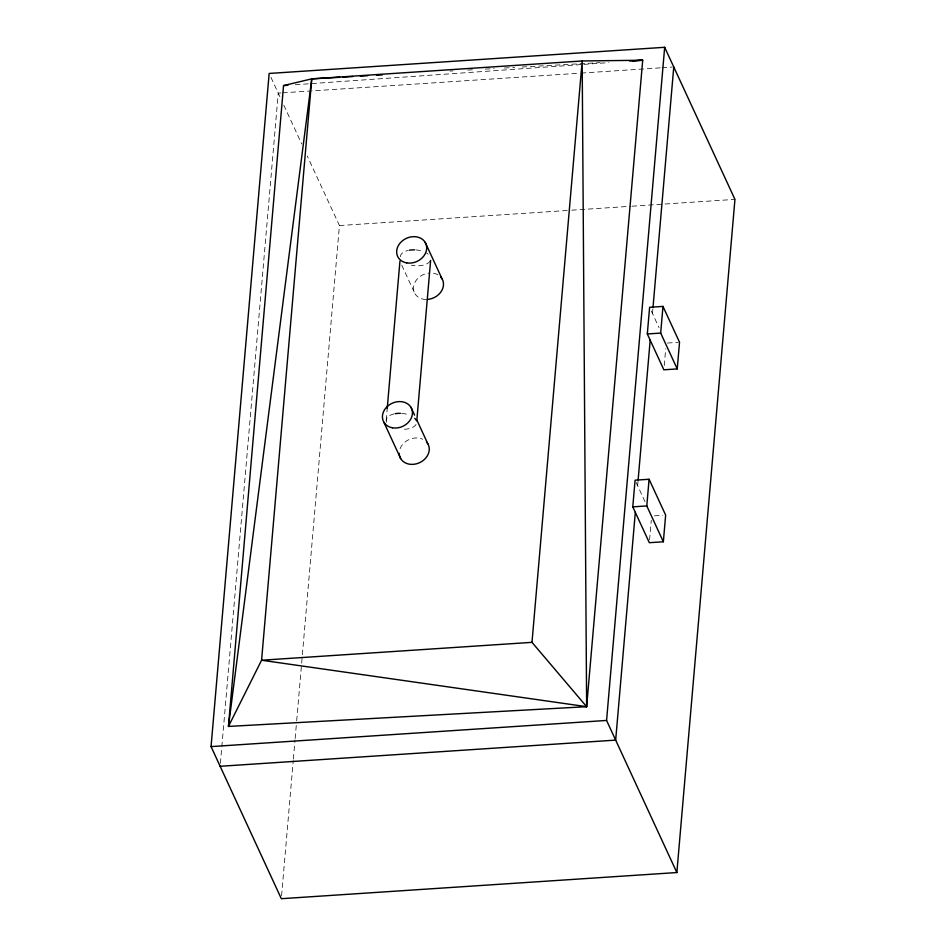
<?xml version="1.0" encoding="UTF-8"?>
<svg xmlns="http://www.w3.org/2000/svg" width="946" height="946" viewBox="0 0 946 946"><rect width="100%" height="100%" fill="white"/><g stroke="black" fill="none" stroke-linecap="round" stroke-linejoin="round"><path stroke-width="0.71" stroke-dasharray="4.73 3.55" d="M220.394 763.339L278.242 93.122L281.175 92.933M281.577 895.756L293.248 760.537M293.378 759.07L295.022 739.961M295.152 738.495L296.547 722.33M296.677 720.864L302.259 656.193M302.377 654.715L339.425 225.55L307.284 155.995M386.216 420.213L387.221 408.53M637.628 485.688L638.006 481.278M652.48 313.504L652.87 309.106M664.234 365.594L665.688 348.743M649.583 539.894L651.274 520.229M295.318 84.75L582.369 64.494M583.836 64.399L608.857 62.625M282.653 92.838L579.662 73.197M581.128 73.09L660.533 67.84M661.999 67.745L672.299 67.06M339.425 225.55L570.272 210.284M571.739 210.178L630.556 206.287M632.023 206.193L734.947 199.393M667.509 343.043L678.199 342.334M654.443 515.842L662.85 515.286M450.024 71.08L452.968 70.915M467.679 70.087L473.556 69.756M485.333 69.093L494.155 68.597M504.455 68.017L514.742 67.438M522.097 67.024L600.06 62.637M651.333 311.021L659.031 327.671M636.102 482.389L645.55 502.834M401.731 265.128L414.927 293.698M270.97 77.395L280.087 97.142M283.8 105.16L301.727 143.958M400.063 448.711A15.479 12.7 -24.8 0 1 422.72 439.24M426.043 299.468A15.479 12.7 -24.8 0 1 413.556 286.65A15.479 12.7 -24.8 0 1 429.614 273.039M433.457 273.24A15.479 12.7 -24.8 0 1 438.979 275.499M416.051 424.435A15.254 7.911 4.9 0 1 401.139 429.224M386.666 422.294A15.254 7.911 4.9 0 1 394.068 413.91M401.719 413.414A15.254 7.911 4.9 0 1 409.287 415.022M430.158 260.954A15.254 7.911 4.9 0 1 411.333 265.187M400.324 256.721A15.254 7.911 4.9 0 1 408.187 250.43M415.826 249.921A15.254 7.911 4.9 0 1 423.394 251.541M426.504 253.02A15.254 7.911 4.9 0 1 428.171 254.202"/><path stroke-width="1.42" d="M211.053 746.607L269.149 73.457L664.671 47.3L734.947 199.393L676.851 872.543L281.329 898.7L211.053 746.607L606.575 720.45L676.851 872.543M283.552 85.578L228.459 726.433L586.638 706.686L642.712 60.237L582.18 60.97L311.754 78.861L283.552 85.578L287.962 85.27M311.754 78.861L261.581 660.225L228.459 726.433L311.754 78.861L339.709 77.288M387.221 408.53L399.945 261.108M416.772 420.97L430.631 260.398M531.995 642.346L582.18 60.97L586.638 706.686L261.581 660.225L531.995 642.346L586.638 706.686M606.575 720.45L664.671 47.3M647.312 333.962L649.618 307.296L662.969 306.409L679.535 342.239L677.23 368.916L663.867 369.803L647.312 333.962L660.675 333.087L677.23 368.916M632.779 506.855L635.085 480.19L649.086 479.255L665.653 515.097L663.347 541.774L649.334 542.697L632.779 506.855L646.792 505.933L663.347 541.774M635.322 512.365L615.669 740.115L220.134 766.284M638.136 479.811L650.186 340.182M652.988 307.639L673.765 66.965M660.675 333.087L662.969 306.409M646.792 505.933L649.086 479.255M632.413 60.97L642.712 60.237L629.48 60.982M342.653 77.123L352.941 76.543M360.296 76.129L367.651 75.715M376.484 75.219L382.361 74.888M425.227 242.424L442.03 278.786M410.99 407.348L414.585 415.14M416.985 420.331L427.793 443.709M383.887 422.259L400.69 458.621M426.457 441.924A15.479 12.7 -24.8 0 1 418.924 462.972A15.479 12.7 -24.8 0 1 399.212 453.3M440.682 277.001A15.479 12.7 -24.8 0 1 441.581 290.919A15.479 12.7 -24.8 0 1 427.332 299.433M395.262 413.686A15.254 7.911 4.9 0 1 400.395 413.343M414.75 418.321A15.254 7.911 4.9 0 1 416.205 420.343M409.37 250.193A15.254 7.911 4.9 0 1 414.502 249.862M392.46 427.805A15.479 12.7 -24.8 0 0 412.208 410.434A15.479 12.7 -24.8 0 0 387.647 406.177A15.479 12.7 -24.8 0 0 392.46 427.805M406.697 262.882A15.479 12.7 -24.8 0 0 426.445 245.499A15.479 12.7 -24.8 0 0 401.884 241.254A15.479 12.7 -24.8 0 0 406.697 262.882"/></g></svg>
